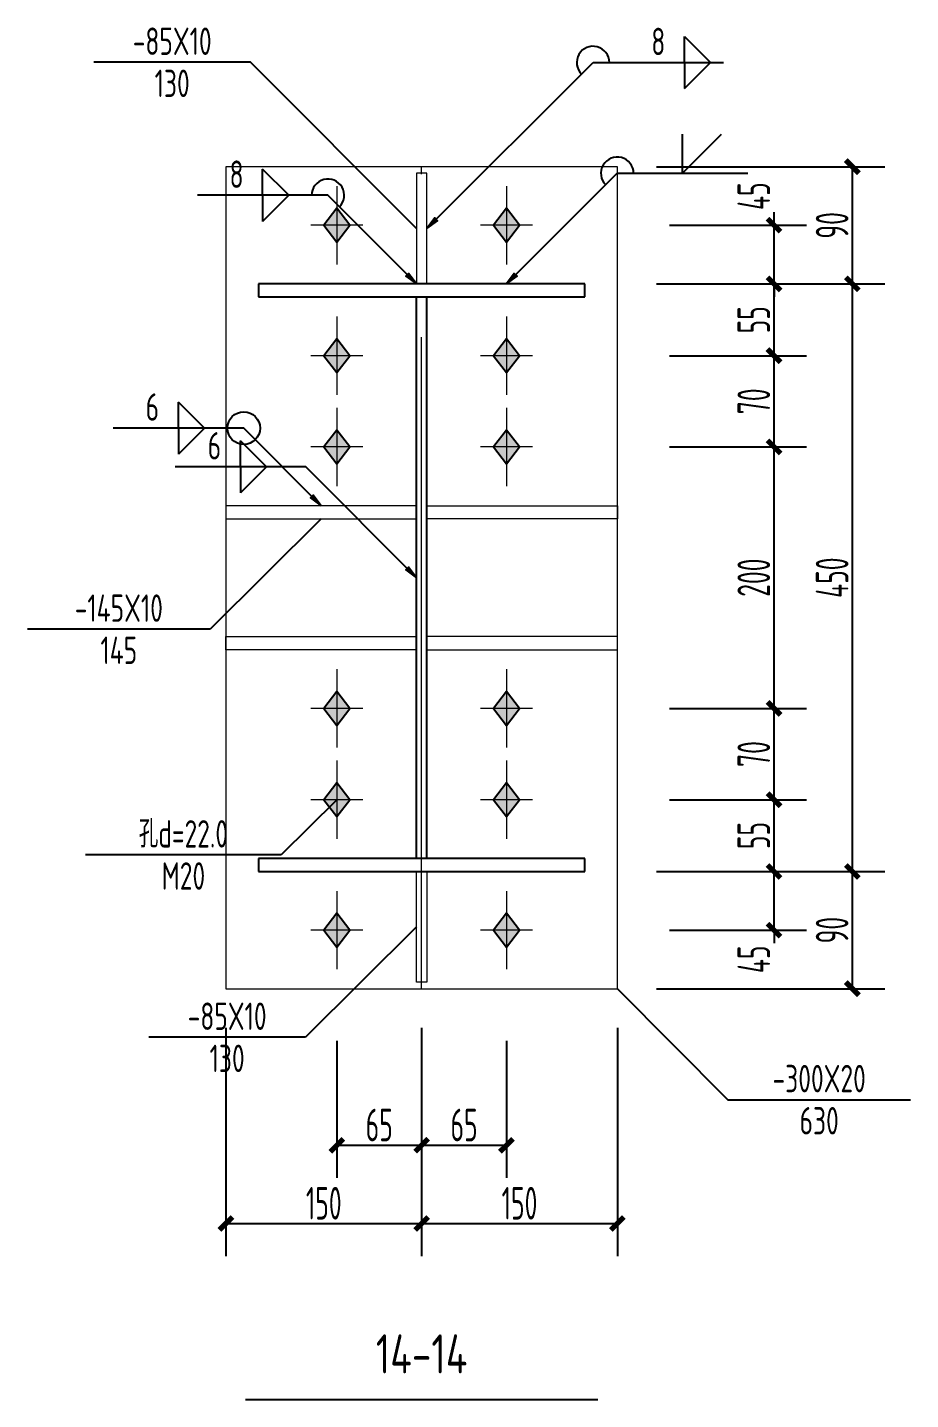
# Model space of a CAD drawing. Extents: x 447413 to 2975780, y -1432727 to 1301644.
# Drawn here: x 2309139 to 2315905, y -1160755 to -1150236 of the extents above; entities that cross this region are included whole.
import ezdxf
from ezdxf.enums import TextEntityAlignment as Align

# ---------------------------------------------------------------- set-up
doc = ezdxf.new("R2010")
doc.units = 0
doc.header["$LTSCALE"] = 1000
doc.header["$MEASUREMENT"] = 0
doc.linetypes.add('线型6', pattern=[8.75, 5, -1.25, 1.25, -1.25])
for name, color, linetype in [('10', 7, 'Continuous'), ('尺寸标注', 253, 'Continuous'), ('焊缝标注', 253, 'Continuous'), ('螺栓孔标注', 253, 'Continuous'), ('钢板标注', 253, 'Continuous')]:
    doc.layers.add(name, color=color, linetype=linetype)
doc.layers.add('20', color=2, linetype='Continuous', lineweight=18)
doc.styles.add('PkpmHz', font='Pkpmeng', dxfattribs={"width": 0.6, "bigfont": 'hztxt'})
doc.dimstyles.new('Pkpm_1.00', dxfattribs={"dimtxt": 250, "dimasz": 100, "dimexe": 250, "dimexo": 0.0625, "dimgap": 30, "dimtad": 1, "dimdec": 0, "dimrnd": 5, "dimzin": 0, "dimdsep": 46, "dimtxsty": 'PkpmHz', "dimblk1": 'ARCHTICK', "dimblk2": 'ARCHTICK', "dimsah": 1, "dimcen": 0.09, "dimadec": 0, "dimazin": 0, "dimtfac": 1, "dimtdec": 0, "dimtmove": 2, "dimatfit": 1, "dimfxl": 0, "dimtolj": 1, "dimtzin": 0, "dimarcsym": 0})

# ---------------------------------------------------------------- blocks, each defined once
blk = doc.blocks.new('_ArchTick')
at = {"color": 0, "linetype": 'ByBlock', "const_width": 0.4}
blk.add_lwpolyline([(-0.5, -0.5), (0.5, 0.5)], dxfattribs=at)
blk = doc.blocks.new('*D432')
at = {"layer": 'Defpoints', "color": 0, "linetype": 'Continuous', "transparency": 16777216}
for p in [(2313659, -1151752), (2314859, -1151752), (2313659, -1152202)]:
    blk.add_point(p, dxfattribs=at)
at = {"layer": '尺寸标注', "color": 0, "linetype": 'Continuous', "lineweight": -2, "transparency": 16777216}
for p, q in [((2314859, -1151752), (2314859, -1151652)), ((2314059, -1151752), (2315109, -1151752)), ((2314859, -1152202), (2314859, -1151752)), ((2314059, -1152202), (2315109, -1152202)), ((2314859, -1152202), (2314859, -1152302))]:
    blk.add_line(p, q, dxfattribs=at)
at = {"layer": '尺寸标注', "color": 0, "linetype": 'Continuous', "lineweight": -2, "transparency": 16777216, "xscale": 100, "yscale": 100, "zscale": 100}
for p, rotation in [((2314859, -1151752), 270), ((2314859, -1152202), 90)]:
    blk.add_blockref('_ArchTick', p, dxfattribs=dict(at, rotation=rotation))
at = {"layer": '尺寸标注', "color": 0, "linetype": 'Continuous', "transparency": 16777216, "insert": (2314704, -1151529), "char_height": 250, "attachment_point": 5, "rotation": 90, "style": 'PkpmHz'}
blk.add_mtext('\\A1;45', dxfattribs=at)
blk = doc.blocks.new('*D433')
at = {"layer": 'Defpoints', "color": 0, "linetype": 'Continuous', "transparency": 16777216}
for p in [(2313659, -1152202), (2314859, -1152202), (2313659, -1152752)]:
    blk.add_point(p, dxfattribs=at)
at = {"layer": '尺寸标注', "color": 0, "linetype": 'Continuous', "lineweight": -2, "transparency": 16777216}
for p, q in [((2314059, -1152202), (2315109, -1152202)), ((2314859, -1152752), (2314859, -1152202)), ((2314059, -1152752), (2315109, -1152752))]:
    blk.add_line(p, q, dxfattribs=at)
at = {"layer": '尺寸标注', "color": 0, "linetype": 'Continuous', "lineweight": -2, "transparency": 16777216, "xscale": 100, "yscale": 100, "zscale": 100}
for p, rotation in [((2314859, -1152202), 90), ((2314859, -1152752), 270)]:
    blk.add_blockref('_ArchTick', p, dxfattribs=dict(at, rotation=rotation))
at = {"layer": '尺寸标注', "color": 0, "linetype": 'Continuous', "transparency": 16777216, "insert": (2314704, -1152477), "char_height": 250, "attachment_point": 5, "rotation": 90, "style": 'PkpmHz'}
blk.add_mtext('\\A1;55', dxfattribs=at)
blk = doc.blocks.new('*D434')
at = {"layer": 'Defpoints', "color": 0, "linetype": 'Continuous', "transparency": 16777216}
for p in [(2313659, -1152752), (2314859, -1152752), (2313659, -1153452)]:
    blk.add_point(p, dxfattribs=at)
at = {"layer": '尺寸标注', "color": 0, "linetype": 'Continuous', "lineweight": -2, "transparency": 16777216}
for p, q in [((2314059, -1152752), (2315109, -1152752)), ((2314859, -1153452), (2314859, -1152752)), ((2314059, -1153452), (2315109, -1153452))]:
    blk.add_line(p, q, dxfattribs=at)
at = {"layer": '尺寸标注', "color": 0, "linetype": 'Continuous', "lineweight": -2, "transparency": 16777216, "xscale": 100, "yscale": 100, "zscale": 100}
for p, rotation in [((2314859, -1152752), 90), ((2314859, -1153452), 270)]:
    blk.add_blockref('_ArchTick', p, dxfattribs=dict(at, rotation=rotation))
at = {"layer": '尺寸标注', "color": 0, "linetype": 'Continuous', "transparency": 16777216, "insert": (2314704, -1153102), "char_height": 250, "attachment_point": 5, "rotation": 90, "style": 'PkpmHz'}
blk.add_mtext('\\A1;70', dxfattribs=at)
blk = doc.blocks.new('*D435')
at = {"layer": 'Defpoints', "color": 0, "linetype": 'Continuous', "transparency": 16777216}
for p in [(2313659, -1156706), (2314859, -1156706), (2313659, -1157156)]:
    blk.add_point(p, dxfattribs=at)
at = {"layer": '尺寸标注', "color": 0, "linetype": 'Continuous', "lineweight": -2, "transparency": 16777216}
for p, q in [((2314859, -1156706), (2314859, -1156606)), ((2314059, -1156706), (2315109, -1156706)), ((2314859, -1157156), (2314859, -1156706)), ((2314059, -1157156), (2315109, -1157156)), ((2314859, -1157156), (2314859, -1157256))]:
    blk.add_line(p, q, dxfattribs=at)
at = {"layer": '尺寸标注', "color": 0, "linetype": 'Continuous', "lineweight": -2, "transparency": 16777216, "xscale": 100, "yscale": 100, "zscale": 100}
for p, rotation in [((2314859, -1156706), 270), ((2314859, -1157156), 90)]:
    blk.add_blockref('_ArchTick', p, dxfattribs=dict(at, rotation=rotation))
at = {"layer": '尺寸标注', "color": 0, "linetype": 'Continuous', "transparency": 16777216, "insert": (2314704, -1157380), "char_height": 250, "attachment_point": 5, "rotation": 90, "style": 'PkpmHz'}
blk.add_mtext('\\A1;45', dxfattribs=at)
blk = doc.blocks.new('*D436')
at = {"layer": 'Defpoints', "color": 0, "linetype": 'Continuous', "transparency": 16777216}
for p in [(2313659, -1156156), (2314859, -1156156), (2313659, -1156706)]:
    blk.add_point(p, dxfattribs=at)
at = {"layer": '尺寸标注', "color": 0, "linetype": 'Continuous', "lineweight": -2, "transparency": 16777216}
for p, q in [((2314059, -1156156), (2315109, -1156156)), ((2314859, -1156706), (2314859, -1156156)), ((2314059, -1156706), (2315109, -1156706))]:
    blk.add_line(p, q, dxfattribs=at)
at = {"layer": '尺寸标注', "color": 0, "linetype": 'Continuous', "lineweight": -2, "transparency": 16777216, "xscale": 100, "yscale": 100, "zscale": 100}
for p, rotation in [((2314859, -1156156), 90), ((2314859, -1156706), 270)]:
    blk.add_blockref('_ArchTick', p, dxfattribs=dict(at, rotation=rotation))
at = {"layer": '尺寸标注', "color": 0, "linetype": 'Continuous', "transparency": 16777216, "insert": (2314704, -1156431), "char_height": 250, "attachment_point": 5, "rotation": 90, "style": 'PkpmHz'}
blk.add_mtext('\\A1;55', dxfattribs=at)
blk = doc.blocks.new('*D437')
at = {"layer": 'Defpoints', "color": 0, "linetype": 'Continuous', "transparency": 16777216}
for p in [(2313659, -1155456), (2314859, -1155456), (2313659, -1156156)]:
    blk.add_point(p, dxfattribs=at)
at = {"layer": '尺寸标注', "color": 0, "linetype": 'Continuous', "lineweight": -2, "transparency": 16777216}
for p, q in [((2314059, -1155456), (2315109, -1155456)), ((2314859, -1156156), (2314859, -1155456)), ((2314059, -1156156), (2315109, -1156156))]:
    blk.add_line(p, q, dxfattribs=at)
at = {"layer": '尺寸标注', "color": 0, "linetype": 'Continuous', "lineweight": -2, "transparency": 16777216, "xscale": 100, "yscale": 100, "zscale": 100}
for p, rotation in [((2314859, -1155456), 90), ((2314859, -1156156), 270)]:
    blk.add_blockref('_ArchTick', p, dxfattribs=dict(at, rotation=rotation))
at = {"layer": '尺寸标注', "color": 0, "linetype": 'Continuous', "transparency": 16777216, "insert": (2314704, -1155806), "char_height": 250, "attachment_point": 5, "rotation": 90, "style": 'PkpmHz'}
blk.add_mtext('\\A1;70', dxfattribs=at)
blk = doc.blocks.new('*D438')
at = {"layer": 'Defpoints', "color": 0, "linetype": 'Continuous', "transparency": 16777216}
for p in [(2313659, -1153452), (2314859, -1153452), (2313659, -1155456)]:
    blk.add_point(p, dxfattribs=at)
at = {"layer": '尺寸标注', "color": 0, "linetype": 'Continuous', "lineweight": -2, "transparency": 16777216}
for p, q in [((2314059, -1153452), (2315109, -1153452)), ((2314859, -1155456), (2314859, -1153452)), ((2314059, -1155456), (2315109, -1155456))]:
    blk.add_line(p, q, dxfattribs=at)
at = {"layer": '尺寸标注', "color": 0, "linetype": 'Continuous', "lineweight": -2, "transparency": 16777216, "xscale": 100, "yscale": 100, "zscale": 100}
for p, rotation in [((2314859, -1153452), 90), ((2314859, -1155456), 270)]:
    blk.add_blockref('_ArchTick', p, dxfattribs=dict(at, rotation=rotation))
at = {"layer": '尺寸标注', "color": 0, "linetype": 'Continuous', "transparency": 16777216, "insert": (2314704, -1154454), "char_height": 250, "attachment_point": 5, "rotation": 90, "style": 'PkpmHz'}
blk.add_mtext('\\A1;200', dxfattribs=at)
blk = doc.blocks.new('*D439')
at = {"layer": 'Defpoints', "color": 0, "linetype": 'Continuous', "transparency": 16777216}
for p in [(2311509, -1157605), (2312159, -1157605), (2312159, -1158805)]:
    blk.add_point(p, dxfattribs=at)
at = {"layer": '尺寸标注', "color": 0, "linetype": 'Continuous', "lineweight": -2, "transparency": 16777216}
for p, q in [((2311509, -1158005), (2311509, -1159055)), ((2312159, -1158005), (2312159, -1159055)), ((2311509, -1158805), (2312159, -1158805))]:
    blk.add_line(p, q, dxfattribs=at)
at = {"layer": '尺寸标注', "color": 0, "linetype": 'Continuous', "lineweight": -2, "transparency": 16777216, "xscale": 100, "yscale": 100, "zscale": 100, "rotation": 180}
blk.add_blockref('_ArchTick', (2311509, -1158805), dxfattribs=at)
at = {"layer": '尺寸标注', "color": 0, "linetype": 'Continuous', "lineweight": -2, "transparency": 16777216, "xscale": 100, "yscale": 100, "zscale": 100}
blk.add_blockref('_ArchTick', (2312159, -1158805), dxfattribs=at)
at = {"layer": '尺寸标注', "color": 0, "linetype": 'Continuous', "transparency": 16777216, "insert": (2311834, -1158650), "char_height": 250, "attachment_point": 5, "style": 'PkpmHz'}
blk.add_mtext('\\A1;65', dxfattribs=at)
blk = doc.blocks.new('*D440')
at = {"layer": 'Defpoints', "color": 0, "linetype": 'Continuous', "transparency": 16777216}
for p in [(2312159, -1157605), (2312809, -1157605), (2312809, -1158805)]:
    blk.add_point(p, dxfattribs=at)
at = {"layer": '尺寸标注', "color": 0, "linetype": 'Continuous', "lineweight": -2, "transparency": 16777216}
for p, q in [((2312159, -1158005), (2312159, -1159055)), ((2312809, -1158005), (2312809, -1159055)), ((2312159, -1158805), (2312809, -1158805))]:
    blk.add_line(p, q, dxfattribs=at)
at = {"layer": '尺寸标注', "color": 0, "linetype": 'Continuous', "lineweight": -2, "transparency": 16777216, "xscale": 100, "yscale": 100, "zscale": 100, "rotation": 180}
blk.add_blockref('_ArchTick', (2312159, -1158805), dxfattribs=at)
at = {"layer": '尺寸标注', "color": 0, "linetype": 'Continuous', "lineweight": -2, "transparency": 16777216, "xscale": 100, "yscale": 100, "zscale": 100}
blk.add_blockref('_ArchTick', (2312809, -1158805), dxfattribs=at)
at = {"layer": '尺寸标注', "color": 0, "linetype": 'Continuous', "transparency": 16777216, "insert": (2312484, -1158650), "char_height": 250, "attachment_point": 5, "style": 'PkpmHz'}
blk.add_mtext('\\A1;65', dxfattribs=at)
blk = doc.blocks.new('*D441')
at = {"layer": 'Defpoints', "color": 0, "linetype": 'Continuous', "transparency": 16777216}
for p in [(2310659, -1157605), (2312159, -1157605), (2312159, -1159405)]:
    blk.add_point(p, dxfattribs=at)
at = {"layer": '尺寸标注', "color": 0, "linetype": 'Continuous', "lineweight": -2, "transparency": 16777216}
for p, q in [((2310659, -1157905), (2310659, -1159655)), ((2312159, -1157905), (2312159, -1159655)), ((2310659, -1159405), (2312159, -1159405))]:
    blk.add_line(p, q, dxfattribs=at)
at = {"layer": '尺寸标注', "color": 0, "linetype": 'Continuous', "lineweight": -2, "transparency": 16777216, "xscale": 100, "yscale": 100, "zscale": 100, "rotation": 180}
blk.add_blockref('_ArchTick', (2310659, -1159405), dxfattribs=at)
at = {"layer": '尺寸标注', "color": 0, "linetype": 'Continuous', "lineweight": -2, "transparency": 16777216, "xscale": 100, "yscale": 100, "zscale": 100}
blk.add_blockref('_ArchTick', (2312159, -1159405), dxfattribs=at)
at = {"layer": '尺寸标注', "color": 0, "linetype": 'Continuous', "transparency": 16777216, "insert": (2311409, -1159250), "char_height": 250, "attachment_point": 5, "style": 'PkpmHz'}
blk.add_mtext('\\A1;150', dxfattribs=at)
blk = doc.blocks.new('*D442')
at = {"layer": 'Defpoints', "color": 0, "linetype": 'Continuous', "transparency": 16777216}
for p in [(2312159, -1157605), (2313659, -1157605), (2313659, -1159405)]:
    blk.add_point(p, dxfattribs=at)
at = {"layer": '尺寸标注', "color": 0, "linetype": 'Continuous', "lineweight": -2, "transparency": 16777216}
for p, q in [((2312159, -1157905), (2312159, -1159655)), ((2313659, -1157905), (2313659, -1159655)), ((2312159, -1159405), (2313659, -1159405))]:
    blk.add_line(p, q, dxfattribs=at)
at = {"layer": '尺寸标注', "color": 0, "linetype": 'Continuous', "lineweight": -2, "transparency": 16777216, "xscale": 100, "yscale": 100, "zscale": 100, "rotation": 180}
blk.add_blockref('_ArchTick', (2312159, -1159405), dxfattribs=at)
at = {"layer": '尺寸标注', "color": 0, "linetype": 'Continuous', "lineweight": -2, "transparency": 16777216, "xscale": 100, "yscale": 100, "zscale": 100}
blk.add_blockref('_ArchTick', (2313659, -1159405), dxfattribs=at)
at = {"layer": '尺寸标注', "color": 0, "linetype": 'Continuous', "transparency": 16777216, "insert": (2312909, -1159250), "char_height": 250, "attachment_point": 5, "style": 'PkpmHz'}
blk.add_mtext('\\A1;150', dxfattribs=at)
blk = doc.blocks.new('*D443')
at = {"layer": 'Defpoints', "color": 0, "linetype": 'Continuous', "transparency": 16777216}
for p in [(2313659, -1156706), (2315459, -1156706), (2313659, -1157605)]:
    blk.add_point(p, dxfattribs=at)
at = {"layer": '尺寸标注', "color": 0, "linetype": 'Continuous', "lineweight": -2, "transparency": 16777216}
for p, q in [((2313959, -1156706), (2315709, -1156706)), ((2315459, -1157605), (2315459, -1156706)), ((2313959, -1157605), (2315709, -1157605))]:
    blk.add_line(p, q, dxfattribs=at)
at = {"layer": '尺寸标注', "color": 0, "linetype": 'Continuous', "lineweight": -2, "transparency": 16777216, "xscale": 100, "yscale": 100, "zscale": 100}
for p, rotation in [((2315459, -1156706), 90), ((2315459, -1157605), 270)]:
    blk.add_blockref('_ArchTick', p, dxfattribs=dict(at, rotation=rotation))
at = {"layer": '尺寸标注', "color": 0, "linetype": 'Continuous', "transparency": 16777216, "insert": (2315304, -1157156), "char_height": 250, "attachment_point": 5, "rotation": 90, "style": 'PkpmHz'}
blk.add_mtext('\\A1;90', dxfattribs=at)
blk = doc.blocks.new('*D444')
at = {"layer": 'Defpoints', "color": 0, "linetype": 'Continuous', "transparency": 16777216}
for p in [(2313659, -1152202), (2315459, -1152202), (2313659, -1156706)]:
    blk.add_point(p, dxfattribs=at)
at = {"layer": '尺寸标注', "color": 0, "linetype": 'Continuous', "lineweight": -2, "transparency": 16777216}
for p, q in [((2313959, -1152202), (2315709, -1152202)), ((2315459, -1156706), (2315459, -1152202)), ((2313959, -1156706), (2315709, -1156706))]:
    blk.add_line(p, q, dxfattribs=at)
at = {"layer": '尺寸标注', "color": 0, "linetype": 'Continuous', "lineweight": -2, "transparency": 16777216, "xscale": 100, "yscale": 100, "zscale": 100}
for p, rotation in [((2315459, -1152202), 90), ((2315459, -1156706), 270)]:
    blk.add_blockref('_ArchTick', p, dxfattribs=dict(at, rotation=rotation))
at = {"layer": '尺寸标注', "color": 0, "linetype": 'Continuous', "transparency": 16777216, "insert": (2315304, -1154454), "char_height": 250, "attachment_point": 5, "rotation": 90, "style": 'PkpmHz'}
blk.add_mtext('\\A1;450', dxfattribs=at)
blk = doc.blocks.new('*D445')
at = {"layer": 'Defpoints', "color": 0, "linetype": 'Continuous', "transparency": 16777216}
for p in [(2313659, -1151303), (2315459, -1151303), (2313659, -1152202)]:
    blk.add_point(p, dxfattribs=at)
at = {"layer": '尺寸标注', "color": 0, "linetype": 'Continuous', "lineweight": -2, "transparency": 16777216}
for p, q in [((2313959, -1151303), (2315709, -1151303)), ((2315459, -1152202), (2315459, -1151303)), ((2313959, -1152202), (2315709, -1152202))]:
    blk.add_line(p, q, dxfattribs=at)
at = {"layer": '尺寸标注', "color": 0, "linetype": 'Continuous', "lineweight": -2, "transparency": 16777216, "xscale": 100, "yscale": 100, "zscale": 100}
for p, rotation in [((2315459, -1151303), 90), ((2315459, -1152202), 270)]:
    blk.add_blockref('_ArchTick', p, dxfattribs=dict(at, rotation=rotation))
at = {"layer": '尺寸标注', "color": 0, "linetype": 'Continuous', "transparency": 16777216, "insert": (2315304, -1151753), "char_height": 250, "attachment_point": 5, "rotation": 90, "style": 'PkpmHz'}
blk.add_mtext('\\A1;90', dxfattribs=at)

msp = doc.modelspace()

# ---------------------------------------------------------------- hatches: boundary and pattern name
at = {"layer": '10'}
for points in [[(2311508.8, -1151622.1), (2311408.8, -1151752.1), (2311508.8, -1151882.1), (2311608.8, -1151752.1)], [(2312808.8, -1151622.1), (2312708.8, -1151752.1), (2312808.8, -1151882.1), (2312908.8, -1151752.1)], [(2311508.8, -1152622.1), (2311408.8, -1152752.1), (2311508.8, -1152882.1), (2311608.8, -1152752.1)], [(2312808.8, -1152622.1), (2312708.8, -1152752.1), (2312808.8, -1152882.1), (2312908.8, -1152752.1)], [(2311508.8, -1153322.1), (2311408.8, -1153452.1), (2311508.8, -1153582.1), (2311608.8, -1153452.1)], [(2312808.8, -1153322.1), (2312708.8, -1153452.1), (2312808.8, -1153582.1), (2312908.8, -1153452.1)], [(2311508.8, -1155326.1), (2311408.8, -1155456.1), (2311508.8, -1155586.1), (2311608.8, -1155456.1)], [(2312808.8, -1155326.1), (2312708.8, -1155456.1), (2312808.8, -1155586.1), (2312908.8, -1155456.1)], [(2311508.8, -1156026.1), (2311408.8, -1156156.1), (2311508.8, -1156286.1), (2311608.8, -1156156.1)], [(2312808.8, -1156026.1), (2312708.8, -1156156.1), (2312808.8, -1156286.1), (2312908.8, -1156156.1)], [(2311508.8, -1157026.1), (2311408.8, -1157156.1), (2311508.8, -1157286.1), (2311608.8, -1157156.1)], [(2312808.8, -1157026.1), (2312708.8, -1157156.1), (2312808.8, -1157286.1), (2312908.8, -1157156.1)]]:
    msp.add_hatch(color=1, dxfattribs=at).paths.add_polyline_path(points)
at = {"layer": '焊缝标注'}
for points in [[(2312198.8, -1151777.1), (2312280.2, -1151717.1), (2312259, -1151695.8)], [(2312118.8, -1152202.1), (2312058.8, -1152120.7), (2312037.6, -1152141.9)], [(2312808.8, -1152202.1), (2312890.2, -1152142.1), (2312869, -1152120.8)], [(2311388.8, -1153902.1), (2311328.8, -1153820.7), (2311307.6, -1153841.9)], [(2312118.8, -1154454.1), (2312058.8, -1154372.7), (2312037.6, -1154393.9)]]:
    msp.add_hatch(color=256, dxfattribs=at).paths.add_polyline_path(points)

# ---------------------------------------------------------------- linework, layer by layer
at = {"layer": '10', "linetype": '线型6', "lineweight": 18}
msp.add_line((2312158.8, -1157610), (2312158.8, -1151298.2), dxfattribs=at)
at = {"layer": '10', "color": 9, "lineweight": 18}
for p, q in [((2311508.8, -1151452.1), (2311508.8, -1152052.1)), ((2312808.8, -1151452.1), (2312808.8, -1152052.1)), ((2311708.8, -1151752.1), (2311308.8, -1151752.1)), ((2313008.8, -1151752.1), (2312608.8, -1151752.1)), ((2311508.8, -1152452.1), (2311508.8, -1153052.1)), ((2312808.8, -1152452.1), (2312808.8, -1153052.1)), ((2311708.8, -1152752.1), (2311308.8, -1152752.1)), ((2313008.8, -1152752.1), (2312608.8, -1152752.1)), ((2311508.8, -1153152.1), (2311508.8, -1153752.1)), ((2312808.8, -1153152.1), (2312808.8, -1153752.1)), ((2311708.8, -1153452.1), (2311308.8, -1153452.1)), ((2313008.8, -1153452.1), (2312608.8, -1153452.1)), ((2311508.8, -1155156.1), (2311508.8, -1155756.1)), ((2312808.8, -1155156.1), (2312808.8, -1155756.1)), ((2311708.8, -1155456.1), (2311308.8, -1155456.1)), ((2313008.8, -1155456.1), (2312608.8, -1155456.1)), ((2311508.8, -1155856.1), (2311508.8, -1156456.1)), ((2312808.8, -1155856.1), (2312808.8, -1156456.1)), ((2311708.8, -1156156.1), (2311308.8, -1156156.1)), ((2313008.8, -1156156.1), (2312608.8, -1156156.1)), ((2311508.8, -1156856.1), (2311508.8, -1157456.1)), ((2312808.8, -1156856.1), (2312808.8, -1157456.1)), ((2311708.8, -1157156.1), (2311308.8, -1157156.1)), ((2313008.8, -1157156.1), (2312608.8, -1157156.1))]:
    msp.add_line(p, q, dxfattribs=at)
at = {"layer": '10', "color": 3}
for p, q in [((2313408.8, -1152202.1), (2310908.8, -1152202.1)), ((2310908.8, -1152202.1), (2310908.8, -1152302.1)), ((2310908.8, -1152302.1), (2313408.8, -1152302.1)), ((2312118.8, -1156606.1), (2312118.8, -1152302.1)), ((2312198.8, -1156606.1), (2312198.8, -1152302.1)), ((2313408.8, -1152302.1), (2313408.8, -1152202.1)), ((2313408.8, -1156606.1), (2310908.8, -1156606.1)), ((2310908.8, -1156606.1), (2310908.8, -1156706.1)), ((2313408.8, -1156706.1), (2313408.8, -1156606.1)), ((2310908.8, -1156706.1), (2313408.8, -1156706.1))]:
    msp.add_line(p, q, dxfattribs=at)
at = {"layer": '10'}
msp.add_line((2310808.8, -1160755), (2313508.8, -1160755), dxfattribs=at)
at = {"layer": '10', "color": 1, "linetype": 'Continuous'}
for points in [[(2311508.8, -1151622.1), (2311408.8, -1151752.1), (2311508.8, -1151882.1), (2311608.8, -1151752.1)], [(2312808.8, -1151622.1), (2312708.8, -1151752.1), (2312808.8, -1151882.1), (2312908.8, -1151752.1)], [(2311508.8, -1152622.1), (2311408.8, -1152752.1), (2311508.8, -1152882.1), (2311608.8, -1152752.1)], [(2312808.8, -1152622.1), (2312708.8, -1152752.1), (2312808.8, -1152882.1), (2312908.8, -1152752.1)], [(2311508.8, -1153322.1), (2311408.8, -1153452.1), (2311508.8, -1153582.1), (2311608.8, -1153452.1)], [(2312808.8, -1153322.1), (2312708.8, -1153452.1), (2312808.8, -1153582.1), (2312908.8, -1153452.1)], [(2311508.8, -1155326.1), (2311408.8, -1155456.1), (2311508.8, -1155586.1), (2311608.8, -1155456.1)], [(2312808.8, -1155326.1), (2312708.8, -1155456.1), (2312808.8, -1155586.1), (2312908.8, -1155456.1)], [(2311508.8, -1156026.1), (2311408.8, -1156156.1), (2311508.8, -1156286.1), (2311608.8, -1156156.1)], [(2312808.8, -1156026.1), (2312708.8, -1156156.1), (2312808.8, -1156286.1), (2312908.8, -1156156.1)], [(2311508.8, -1157026.1), (2311408.8, -1157156.1), (2311508.8, -1157286.1), (2311608.8, -1157156.1)], [(2312808.8, -1157026.1), (2312708.8, -1157156.1), (2312808.8, -1157286.1), (2312908.8, -1157156.1)]]:
    msp.add_lwpolyline(points, close=True, dxfattribs=at)
at = {"layer": '20'}
for p, q in [((2313658.8, -1151303.2), (2310658.8, -1151303.2)), ((2310658.8, -1151303.2), (2310658.8, -1157605)), ((2312198.8, -1151352.1), (2312118.8, -1151352.1)), ((2312118.8, -1151352.1), (2312118.8, -1152202.1)), ((2312198.8, -1152202.1), (2312198.8, -1151352.1)), ((2313658.8, -1157605), (2313658.8, -1151303.2)), ((2312118.8, -1152202.1), (2312198.8, -1152202.1)), ((2312118.8, -1153902.1), (2310658.8, -1153902.1)), ((2310658.8, -1153902.1), (2310658.8, -1154002.1)), ((2312118.8, -1154002.1), (2312118.8, -1153902.1)), ((2312198.8, -1153902.1), (2313658.8, -1153902.1)), ((2312198.8, -1154002.1), (2312198.8, -1153902.1)), ((2313658.8, -1153902.1), (2313658.8, -1154002.1)), ((2310658.8, -1154002.1), (2312118.8, -1154002.1)), ((2313658.8, -1154002.1), (2312198.8, -1154002.1)), ((2310658.8, -1155006.1), (2310658.8, -1154906.1)), ((2310658.8, -1154906.1), (2312118.8, -1154906.1)), ((2312118.8, -1154906.1), (2312118.8, -1155006.1)), ((2313658.8, -1154906.1), (2312198.8, -1154906.1)), ((2312198.8, -1154906.1), (2312198.8, -1155006.1)), ((2313658.8, -1155006.1), (2313658.8, -1154906.1)), ((2312118.8, -1155006.1), (2310658.8, -1155006.1)), ((2312198.8, -1155006.1), (2313658.8, -1155006.1)), ((2312118.8, -1156706.1), (2312198.8, -1156706.1)), ((2312118.8, -1157556.1), (2312118.8, -1156706.1)), ((2312198.8, -1156706.1), (2312198.8, -1157556.1)), ((2312198.8, -1157556.1), (2312118.8, -1157556.1)), ((2310658.8, -1157605), (2313658.8, -1157605))]:
    msp.add_line(p, q, dxfattribs=at)
at = {"layer": '焊缝标注'}
for p, q in [((2314172.1, -1150304.8), (2314372.1, -1150504.8)), ((2314172.1, -1150504.8), (2314172.1, -1150304.8)), ((2312198.8, -1151777.1), (2313472.1, -1150504.8)), ((2313472.1, -1150504.8), (2314472.1, -1150504.8)), ((2314172.1, -1150704.8), (2314372.1, -1150504.8)), ((2314172.1, -1150504.8), (2314172.1, -1150704.8)), ((2314157.7, -1151353.9), (2314157.7, -1151053.9)), ((2314157.7, -1151353.9), (2314457.7, -1151053.9)), ((2311140.8, -1151522.5), (2310940.8, -1151322.5)), ((2310940.8, -1151522.5), (2310940.8, -1151322.5)), ((2312808.8, -1152202.1), (2313657.7, -1151353.9)), ((2313657.7, -1151353.9), (2314657.7, -1151353.9)), ((2311440.8, -1151522.5), (2310440.8, -1151522.5)), ((2311140.8, -1151522.5), (2310940.8, -1151722.5)), ((2310940.8, -1151522.5), (2310940.8, -1151722.5)), ((2312118.8, -1152202.1), (2311440.8, -1151522.5)), ((2310495.6, -1153307.5), (2310295.6, -1153107.5)), ((2310295.6, -1153307.5), (2310295.6, -1153107.5)), ((2310795.6, -1153307.5), (2309795.6, -1153307.5)), ((2310495.6, -1153307.5), (2310295.6, -1153507.5)), ((2310295.6, -1153307.5), (2310295.6, -1153507.5)), ((2311388.8, -1153902.1), (2310795.6, -1153307.5)), ((2310971.3, -1153604.6), (2310771.3, -1153404.6)), ((2310771.3, -1153604.6), (2310771.3, -1153404.6)), ((2311271.3, -1153604.6), (2310271.3, -1153604.6)), ((2310971.3, -1153604.6), (2310771.3, -1153804.6)), ((2310771.3, -1153604.6), (2310771.3, -1153804.6)), ((2312118.8, -1154454.1), (2311271.3, -1153604.6))]:
    msp.add_line(p, q, dxfattribs=at)
at = {"layer": '焊缝标注', "linetype": 'Continuous'}
for points in [[(2312198.8, -1151777.1), (2312280.2, -1151717.1), (2312259, -1151695.8)], [(2312118.8, -1152202.1), (2312058.8, -1152120.7), (2312037.6, -1152141.9)], [(2312808.8, -1152202.1), (2312890.2, -1152142.1), (2312869, -1152120.8)], [(2311388.8, -1153902.1), (2311328.8, -1153820.7), (2311307.6, -1153841.9)], [(2312118.8, -1154454.1), (2312058.8, -1154372.7), (2312037.6, -1154393.9)]]:
    msp.add_lwpolyline(points, close=True, dxfattribs=at)
at = {"layer": '焊缝标注'}
msp.add_circle((2310795.6, -1153307.5), 125, dxfattribs=at)
for centre, start, end in [((2313472.1, -1150504.8), 0, 224.97719), ((2313657.7, -1151353.9), 0, 224.97719), ((2311440.8, -1151522.5), 314.93158, 180)]:
    msp.add_arc(centre, 125, start, end, dxfattribs=at)
at = {"layer": '螺栓孔标注'}
for p, q in [((2311508.8, -1156156.1), (2311083.7, -1156579.5)), ((2311083.7, -1156579.5), (2309583.7, -1156579.5))]:
    msp.add_line(p, q, dxfattribs=at)
at = {"layer": '螺栓孔标注', "const_width": 0.1}
msp.add_lwpolyline([(2311508.9, -1156156.1, 1), (2311508.8, -1156156.1, 1)], format="xyb", close=True, dxfattribs=at)
at = {"layer": '钢板标注'}
for p, q in [((2310847.6, -1150502.8), (2309647.6, -1150502.8)), ((2312118.8, -1151777.1), (2310847.6, -1150502.8)), ((2311388.8, -1154002.1), (2310538.6, -1154849)), ((2310538.6, -1154849), (2309138.6, -1154849)), ((2312118.8, -1157131.1), (2311268.6, -1157977.9)), ((2313658.8, -1157605), (2314505, -1158455.9)), ((2311268.6, -1157977.9), (2310068.6, -1157977.9)), ((2314505, -1158455.9), (2315905, -1158455.9))]:
    msp.add_line(p, q, dxfattribs=at)
at = {"layer": '钢板标注', "const_width": 0.1}
for points in [[(2312118.9, -1151777.1, 1), (2312118.8, -1151777.1, 1)], [(2311388.9, -1154002.1, 1), (2311388.8, -1154002.1, 1)], [(2312118.9, -1157131.1, 1), (2312118.8, -1157131.1, 1)], [(2313658.9, -1157605, 1), (2313658.8, -1157605, 1)]]:
    msp.add_lwpolyline(points, format="xyb", close=True, dxfattribs=at)

# ---------------------------------------------------------------- texts
at = {"layer": '10', "style": 'PkpmHz', "width": 0.77}
msp.add_text('14-14', height=300, dxfattribs=at).set_placement((2312158.8, -1160405), align=Align.MIDDLE_CENTER)
at = {"layer": '焊缝标注', "style": 'PkpmHz', "width": 0.71}
for s, p in [('8', (2313972.1, -1150448.2)), ('8', (2310740.8, -1151465.9)), ('6', (2310095.6, -1153250.8)), ('6', (2310571.3, -1153547.9))]:
    msp.add_text(s, height=210, dxfattribs=at).set_placement(p, align=Align.CENTER)
at = {"layer": '螺栓孔标注', "style": 'PkpmHz', "width": 0.71}
msp.add_text('孔d=22.0', height=210, dxfattribs=at).set_placement((2310333.7, -1156522.9), align=Align.CENTER)
msp.add_text('M20', height=210, dxfattribs=at).set_placement((2310333.7, -1156636.1), align=Align.TOP_CENTER)
at = {"layer": '钢板标注', "style": 'PkpmHz', "width": 0.71}
for s, p in [('-85X10', (2310247.6, -1150446.2)), ('-145X10', (2309838.6, -1154792.4)), ('-85X10', (2310668.6, -1157921.3)), ('-300X20', (2315205, -1158399.3))]:
    msp.add_text(s, height=210, dxfattribs=at).set_placement(p, align=Align.CENTER)
for s, p in [('130', (2310247.6, -1150559.4)), ('145', (2309838.6, -1154905.6)), ('130', (2310668.6, -1158034.5)), ('630', (2315205, -1158512.5))]:
    msp.add_text(s, height=210, dxfattribs=at).set_placement(p, align=Align.TOP_CENTER)

# ---------------------------------------------------------------- dimensions: what is measured, and where the dimension line sits
at = {"layer": '尺寸标注', "linetype": 'Continuous'}
for base, p1, p2, text, override, picture, middle in [((2315458.8, -1151303.2), (2313658.8, -1152202.1), (2313658.8, -1151303.2), '90', {"dimexo": 300, "dimtih": 0, "dimtoh": 0}, '*D445', (2315303.8, -1151752.7)), ((2314858.8, -1152202.1), (2313658.8, -1152752.1), (2313658.8, -1152202.1), '55', {"dimexo": 400, "dimtih": 0, "dimtoh": 0}, '*D433', (2314703.8, -1152477.1)), ((2315458.8, -1152202.1), (2313658.8, -1156706.1), (2313658.8, -1152202.1), '450', {"dimexo": 300, "dimtih": 0, "dimtoh": 0}, '*D444', (2315303.8, -1154454.1)), ((2314858.8, -1152752.1), (2313658.8, -1153452.1), (2313658.8, -1152752.1), '70', {"dimexo": 400, "dimtih": 0, "dimtoh": 0}, '*D434', (2314703.8, -1153102.1)), ((2314858.8, -1153452.1), (2313658.8, -1155456.1), (2313658.8, -1153452.1), '200', {"dimexo": 400, "dimtih": 0, "dimtoh": 0}, '*D438', (2314703.8, -1154454.1)), ((2314858.8, -1155456.1), (2313658.8, -1156156.1), (2313658.8, -1155456.1), '70', {"dimexo": 400, "dimtih": 0, "dimtoh": 0}, '*D437', (2314703.8, -1155806.1)), ((2314858.8, -1156156.1), (2313658.8, -1156706.1), (2313658.8, -1156156.1), '55', {"dimexo": 400, "dimtih": 0, "dimtoh": 0}, '*D436', (2314703.8, -1156431.1)), ((2315458.8, -1156706.1), (2313658.8, -1157605), (2313658.8, -1156706.1), '90', {"dimexo": 300, "dimtih": 0, "dimtoh": 0}, '*D443', (2315303.8, -1157155.5))]:
    dim = msp.add_linear_dim(base=base, p1=p1, p2=p2, angle=90, text=text, dimstyle='Pkpm_1.00', override=override, dxfattribs=at)
    dim.commit()
    dim.dimension.update_dxf_attribs({"geometry": picture, "text_midpoint": middle})
for base, p1, p2, picture, middle in [((2314858.8, -1151752.1), (2313658.8, -1152202.1), (2313658.8, -1151752.1), '*D432', (2314703.6, -1151528.5)), ((2314858.8, -1156706.1), (2313658.8, -1157156.1), (2313658.8, -1156706.1), '*D435', (2314703.6, -1157379.7))]:
    dim = msp.add_linear_dim(base=base, p1=p1, p2=p2, angle=90, text='45', dimstyle='Pkpm_1.00', override={"dimexo": 400, "dimtih": 0, "dimtoh": 0}, dxfattribs=at)
    dim.commit()
    dim.dimension.update_dxf_attribs({"geometry": picture, "text_midpoint": middle, "dimtype": 128})
for base, p1, p2, text, override, picture, middle in [((2312158.8, -1159405), (2310658.8, -1157605), (2312158.8, -1157605), '150', {"dimexo": 300, "dimtih": 0, "dimtoh": 0}, '*D441', (2311408.8, -1159250)), ((2312158.8, -1158805), (2311508.8, -1157605), (2312158.8, -1157605), '65', {"dimexo": 400, "dimtih": 0, "dimtoh": 0}, '*D439', (2311833.8, -1158650)), ((2312808.8, -1158805), (2312158.8, -1157605), (2312808.8, -1157605), '65', {"dimexo": 400, "dimtih": 0, "dimtoh": 0}, '*D440', (2312483.8, -1158650)), ((2313658.8, -1159405), (2312158.8, -1157605), (2313658.8, -1157605), '150', {"dimexo": 300, "dimtih": 0, "dimtoh": 0}, '*D442', (2312908.8, -1159250))]:
    dim = msp.add_linear_dim(base=base, p1=p1, p2=p2, text=text, dimstyle='Pkpm_1.00', override=override, dxfattribs=at)
    dim.commit()
    dim.dimension.update_dxf_attribs({"geometry": picture, "text_midpoint": middle})

doc.saveas('drawing.dxf')
